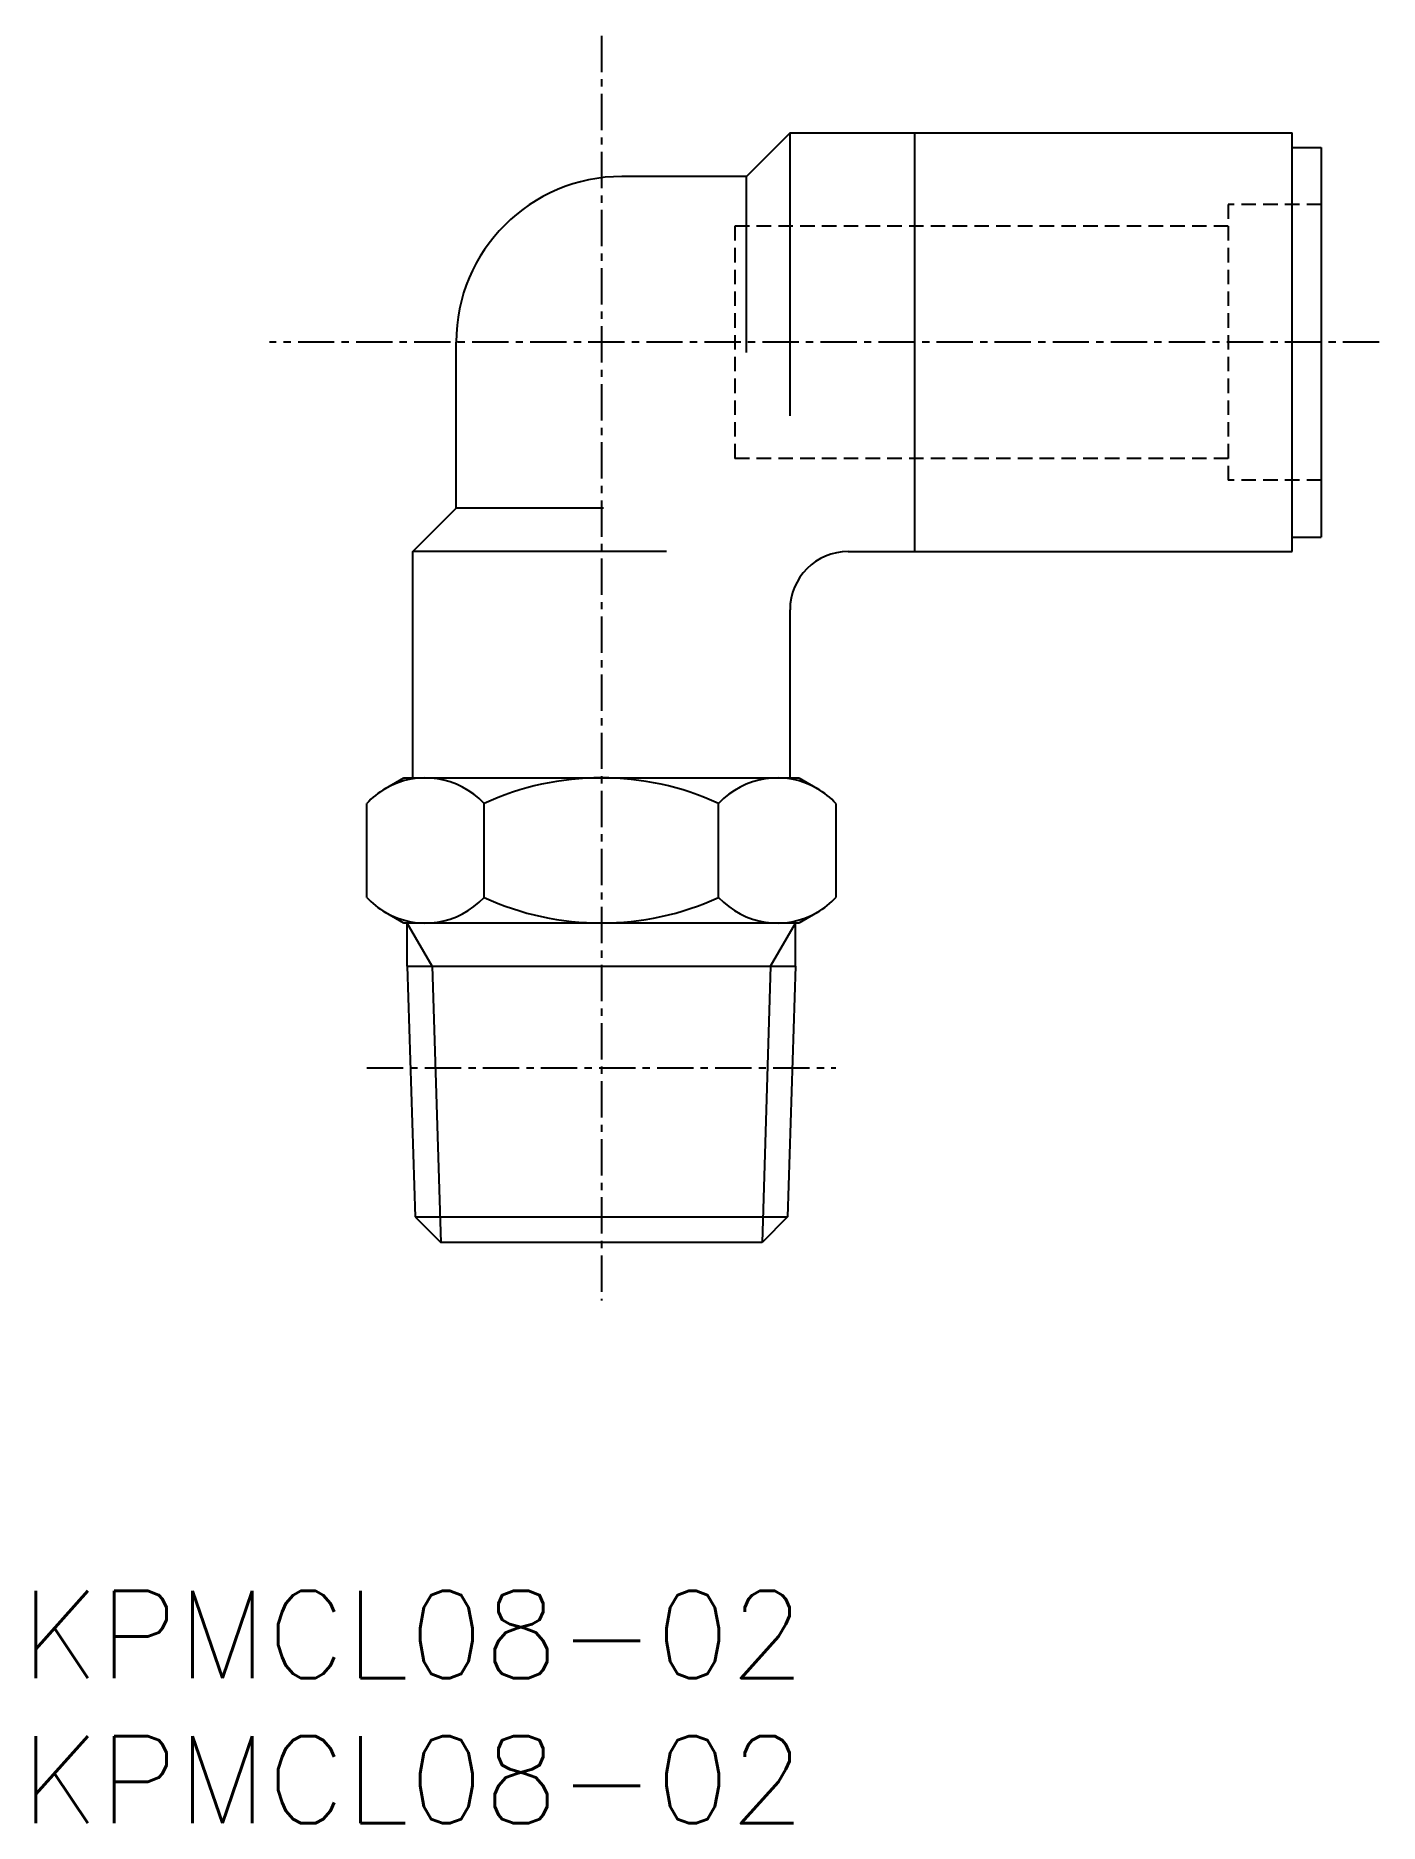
# Model space of a CAD drawing. Extents: x 0.5 to 46.8, y 0 to 61.6.
import ezdxf

# ---------------------------------------------------------------- set-up
doc = ezdxf.new("R2010")
doc.units = 0
doc.linetypes.add('CENTER', pattern=[2, 1.25, -0.25, 0.25, -0.25])
doc.linetypes.add('DASHED', pattern=[0.75, 0.5, -0.25])
doc.layers.get('0').update_dxf_attribs({"linetype": 'CONTINUOUS'})
doc.layers.add('CENTER', color=1, linetype='CENTER')
doc.styles.get("Standard").update_dxf_attribs({"font": 'txt.shx'})

# ---------------------------------------------------------------- blocks, each defined once
blk = doc.blocks.new('*U7')
at = {"color": 7, "linetype": 'CONTINUOUS'}
blk.add_text('KPMCL08-02', height=3, dxfattribs=at).set_placement((0, 0))
blk = doc.blocks.new('*U8')
at = {"color": 7, "linetype": 'CONTINUOUS'}
blk.add_text('KPMCL08-02', height=3, dxfattribs=at).set_placement((0, 5))

msp = doc.modelspace()

# ---------------------------------------------------------------- linework, layer by layer
at = {"color": 7, "linetype": 'CONTINUOUS'}
for p, q in [((26.5, 58.21), (25, 56.71)), ((26.5, 58.21), (43.8, 58.21)), ((26.5, 48.472), (26.5, 58.21)), ((30.8, 43.79), (30.8, 58.21)), ((43.8, 43.79), (43.8, 58.21)), ((43.8, 57.71), (44.8, 57.71)), ((44.8, 57.71), (44.8, 44.29)), ((25, 56.71), (20.71, 56.71)), ((25, 50.644), (25, 56.71)), ((15, 45.29), (15, 51)), ((13.5, 43.79), (15, 45.29)), ((20.075, 45.29), (15, 45.29)), ((13.5, 36), (13.5, 43.79)), ((22.247, 43.79), (13.5, 43.79)), ((28.5, 43.79), (43.8, 43.79)), ((43.8, 44.29), (44.8, 44.29)), ((26.5, 36), (26.5, 41.79)), ((12.562, 35.631), (13.201, 36)), ((13.201, 36), (26.799, 36)), ((26.799, 36), (27.438, 35.631)), ((11.917, 31.884), (11.917, 35.116)), ((15.959, 31.884), (15.959, 35.116)), ((24.041, 31.884), (24.041, 35.116)), ((28.083, 35.116), (28.083, 31.884)), ((13.201, 31), (12.562, 31.369)), ((26.799, 31), (13.201, 31)), ((13.312, 29.517), (13.312, 31)), ((26.688, 29.517), (26.688, 31)), ((27.438, 31.369), (26.799, 31)), ((13.312, 29.517), (13.582, 20.884)), ((13.312, 29.517), (26.688, 29.517)), ((26.688, 29.517), (26.418, 20.884)), ((13.582, 20.884), (14.465, 20)), ((13.582, 20.884), (26.418, 20.884)), ((26.418, 20.884), (25.535, 20)), ((25.535, 20), (14.465, 20))]:
    msp.add_line(p, q, dxfattribs=at)
at = {"color": 3, "linetype": 'DASHED'}
for p, q in [((44.8, 55.75), (41.6, 55.75)), ((41.6, 55.75), (41.6, 46.25)), ((24.6, 55), (24.6, 47)), ((41.6, 55), (24.6, 55)), ((41.6, 47), (24.6, 47)), ((44.8, 46.25), (41.6, 46.25))]:
    msp.add_line(p, q, dxfattribs=at)
at = {"color": 3, "linetype": 'CONTINUOUS'}
for p, q in [((14.168, 29.517), (13.312, 31)), ((25.832, 29.517), (26.688, 31)), ((14.168, 29.517), (14.465, 20)), ((25.832, 29.517), (25.535, 20))]:
    msp.add_line(p, q, dxfattribs=at)
at = {"color": 7, "linetype": 'CONTINUOUS'}
for centre, radius, start, end in [((20.71, 51), 5.71, 90, 180), ((28.5, 41.79), 2, 90, 180), ((13.938, 33.249), 2.751, 42.73444, 120), ((20, 26.322), 9.678, 65.31796, 114.68204), ((26.062, 33.249), 2.751, 60, 137.26556), ((13.938, 33.249), 2.751, 120, 137.26556), ((26.062, 33.249), 2.751, 42.73444, 60), ((13.938, 33.751), 2.751, 222.73444, 240), ((13.938, 33.751), 2.751, 240, 317.26556), ((20, 40.678), 9.678, 245.31796, 294.68204), ((26.062, 33.751), 2.751, 222.73444, 300), ((26.062, 33.751), 2.751, 300, 317.26556)]:
    msp.add_arc(centre, radius, start, end, dxfattribs=at)
at = {"layer": 'CENTER', "color": 1, "linetype": 'CENTER'}
for p, q in [((20, 61.556), (20, 18)), ((46.8, 51), (8.569, 51)), ((11.921, 26.01), (28.079, 26.01))]:
    msp.add_line(p, q, dxfattribs=at)

# ---------------------------------------------------------------- block references
at = {"color": 7, "linetype": 'CONTINUOUS'}
for name in ['*U8', '*U7']:
    msp.add_blockref(name, (0, 0), dxfattribs=at)

doc.saveas('drawing.dxf')
